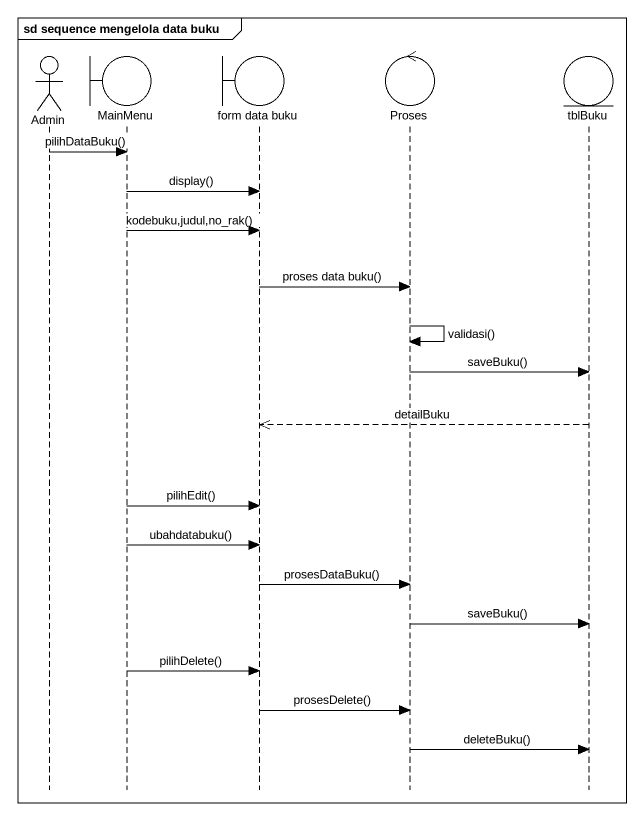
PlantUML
@startuml
mainframe sd sequence mengelola data buku
hide footbox
actor Admin
boundary MainMenu
boundary "form data buku" as form_data_buku
control Proses
entity tblBuku

Admin -> MainMenu : pilihDataBuku()
MainMenu -> form_data_buku : display()
MainMenu -> form_data_buku : kodebuku,judul,no_rak()
form_data_buku -> Proses : proses data buku()
Proses -> Proses : validasi()
Proses -> tblBuku : saveBuku()
tblBuku -->> form_data_buku : detailBuku
MainMenu -> form_data_buku : pilihEdit()
MainMenu -> form_data_buku : ubahdatabuku()
form_data_buku -> Proses : prosesDataBuku()
Proses -> tblBuku : saveBuku()
MainMenu -> form_data_buku : pilihDelete()
form_data_buku -> Proses : prosesDelete()
Proses -> tblBuku : deleteBuku()
@enduml
